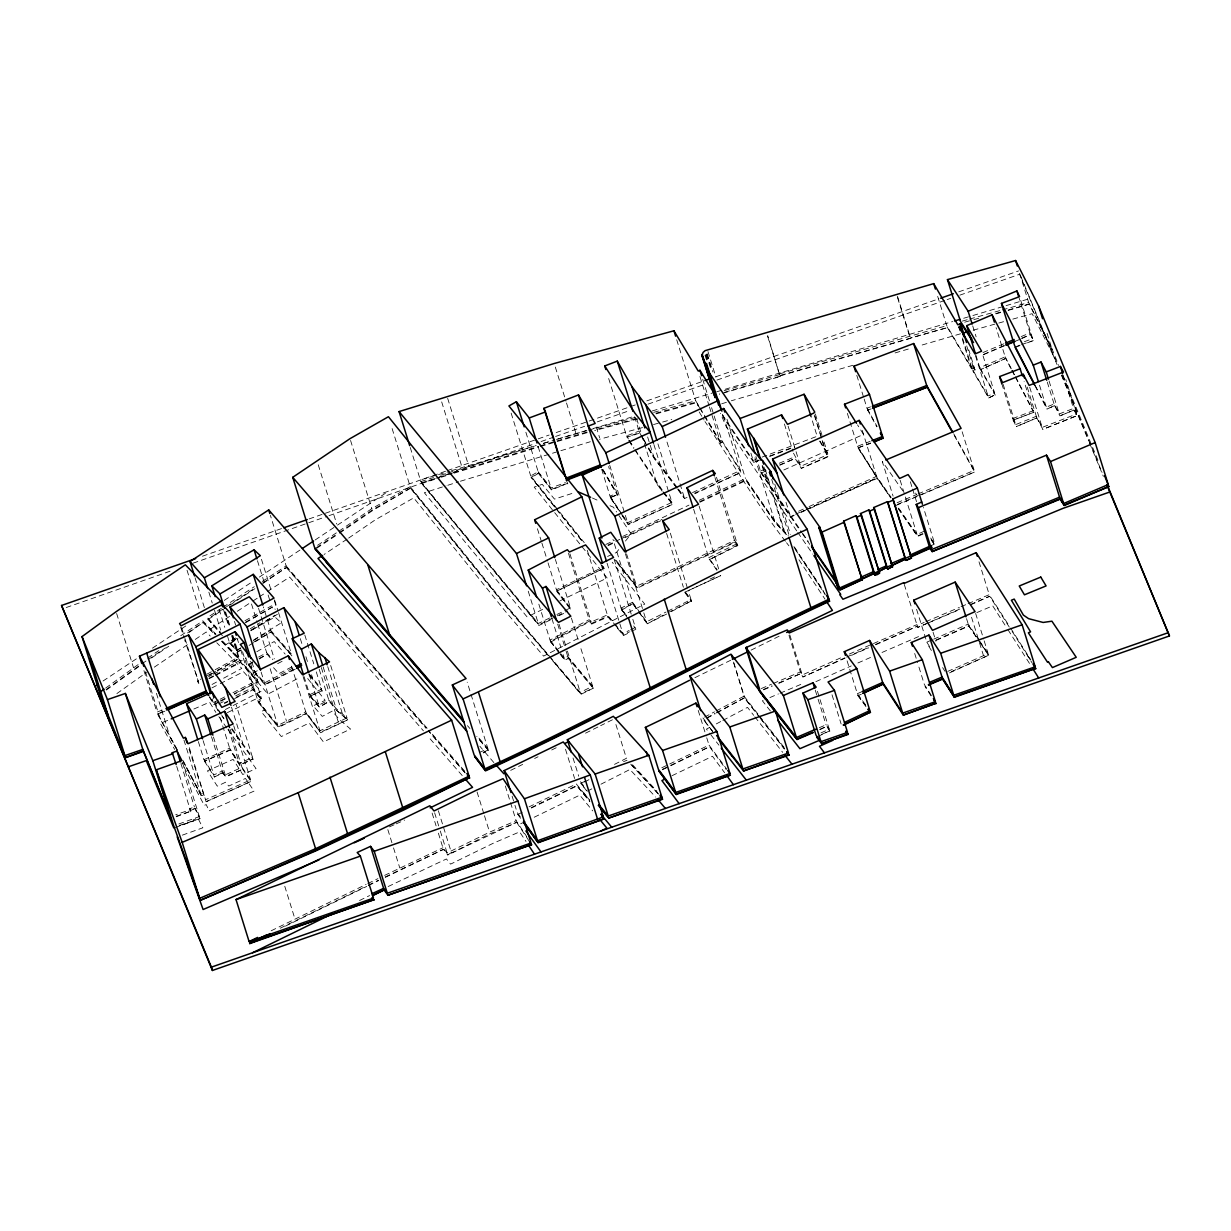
<?xml version="1.0" encoding="UTF-8"?>
<svg xmlns="http://www.w3.org/2000/svg" width="1231" height="1231" viewBox="0 0 1231 1231"><rect width="100%" height="100%" fill="white"/><g stroke="black" fill="none" stroke-linecap="round" stroke-linejoin="round"><path stroke-width="0.75" stroke-dasharray="5 3.75" d="M724.167 390.658L779.546 374.578L767.667 335.524M722.936 393.197L780.162 376.578L780.1 375.47L947.408 327.6L910.463 337.971M780.162 376.578L780.1 375.47M793.503 453.193L800.612 466.318L826.755 455.131L814.953 416.247M779.762 464.841L795.134 458.44L801.243 468.319L828.478 456.101L827.386 456.193M618.685 549.626L616.423 552.488L613.484 553.796M625.456 541.04L631.103 533.885L617.639 513.527M105.666 688.052L138.241 664.509M106.128 689.529L140.272 664.909M106.281 690.052L140.442 665.448M116.883 693.576L146.443 672.48M338.925 531.177L371.808 508.665L410.231 486.707L391.227 425.695M339.341 532.515L372.224 510.003L410.646 488.045L502.91 602.236L548.764 655.831M339.541 533.177L372.424 510.665L410.646 488.045M347.096 539.132L324.107 554.442M348.665 538.055L375.286 519.836L413.708 497.878L505.972 612.069L543.61 656.123L644.721 604.129L612.222 562.275M147.689 658.108L158.707 650.645M180.742 635.719L202.776 620.809L215.948 634.288M141.842 663.848L146.566 660.647M148.135 659.585L165.462 647.86M187.497 632.934L203.238 622.27L215.086 634.411M151.459 657.985L168.77 646.26M189.235 632.395L203.238 622.27M154.306 667.156L188.943 643.705M195.237 639.443L206.254 631.98L210.209 636.027M103.019 681.02L136.518 658.739M152.475 648.137L185.973 625.856M224.257 600.405L252.971 581.309M259.341 577.077L300.826 549.503M315.182 539.947L335.909 526.16M337.509 525.098L388.565 491.169M221.411 608.299L207.454 617.516L220.611 632.38M222.965 607.268L254.294 586.679M317.567 545.287L337.402 532.177M222.426 635.735L207.901 618.993L224.981 607.714M226.535 606.698L254.755 588.141M316.459 547.626L337.817 533.515M208.07 619.516L223.596 609.268M229.797 605.175L254.909 588.68M316.675 548.287L338.017 534.177M229.551 616.392L210.932 628.702L215.717 634.103M237.321 611.268L251.401 602.005M262.249 581.478L286.146 565.906L270.389 515.327M262.711 582.955L286.608 567.368L348.989 638.52M262.88 583.479L286.608 567.368M253.001 600.974L257.771 597.851M259.372 596.82L265.742 592.665M267.327 591.619L289.624 577.077L423.418 730.829M240.599 648.06L237.445 649.922L229.258 641.797L237.337 636.781M250.278 628.749L259.987 622.717M241.23 650.06L238.06 651.922L229.705 643.274L237.798 638.258M250.739 630.226L275.005 615.161M229.874 643.798L237.968 638.781M250.909 630.749L278.391 613.669M240.814 647.952L232.736 652.984L240.922 661.093L245.677 658.308M253.755 639.92L281.253 622.855L274.99 617.008L250.139 630.964M253.263 640.597L270.682 630.349L263.372 606.868M229.705 643.274L237.891 651.399L241.061 649.537M253.724 642.074L271.143 631.826L291.916 655.554M249.139 645.398L253.894 642.597M255.479 641.674L271.143 631.826M256.756 651.784L274.174 641.536L285.161 654.092M245 620.716L271.512 605.837L275.267 609.345M245.461 622.194L271.974 607.314L274.482 609.637M245.631 622.717L271.974 607.314M236.875 638.397L225.288 644.906L222.888 642.213M525.883 432.25L538.178 471.735L530.715 475.92L584.263 542.625M551.426 489.292L567.645 483.275L551.626 489.938L538.593 473.073L531.13 477.259L555.335 507.926M538.593 473.073L531.33 477.92M206.916 674.173L213.532 670.603M215.179 669.71L238.322 657.216L231.566 635.55M197.468 681.005C201.853 687.313 193.852 678.927 200.776 679.22M207.377 675.65L215.64 671.187M217.287 670.295L238.768 658.693L217.456 670.818M209.193 675.28L215.81 671.711M212.055 684.467L217.01 681.789M223.627 678.219L241.799 668.402L216.794 642.767M438.374 833.172L442.914 847.774L447.115 852.96L489.584 832.156L516.143 820.692L526.76 836.649M451.377 852.544L447.745 854.96L516.651 822.293L490.092 833.756L451.515 852.945M304.072 676.604L309.689 694.653L318.798 705.225L328.754 699.931L336.109 708.502L346.988 717.873L319.968 730.768L305.734 711.826L290.547 663.063M310.15 696.13L322.122 690.637L310.15 696.13L319.26 706.686L329.216 701.408L336.725 710.502L347.619 719.873L320.583 732.768L306.18 713.303L278.298 726.844L258.202 701.932L261.957 699.993L258.202 701.932M310.32 696.654L319.429 707.225L329.216 701.408M245.738 657.523L247.431 662.94L250.647 661.247M258.664 657L266.696 652.753L272.928 659.708M295.209 669.172L265.127 684.928L248.046 664.94L252.709 661.863M259.126 658.462L267.158 654.215L272.313 660.308M248.046 664.94L252.863 662.386M259.295 659L267.158 654.215M257.341 670.726L250.909 674.111L267.989 694.099L299.749 677.465M704.594 717.088L714.457 711.857M716.103 710.979L744.047 696.177L733.23 661.493M706.748 717.811L714.965 713.457M716.596 712.595L744.54 697.792L758.958 716.519M706.871 718.212L715.088 713.857M716.719 712.98L744.54 697.792M709.718 727.383L706.44 729.137L709.841 733.507M716.304 723.905L721.228 721.289M722.874 720.427L747.525 707.363L753.695 715.334M277.652 663.647L284.053 660.278M291.732 666.94L278.898 673.665L272.666 666.71M292.916 668.033L264.511 682.928L247.431 662.94M293.378 669.51L264.957 684.405L247.893 664.417M538.839 604.175L550.026 640.058L589.157 619.701L591.172 621.994L607.391 614.9L622.871 633.519L629.118 630.487M558.936 652.63L550.442 641.397L589.572 621.04L591.788 623.994L608.022 616.9L612.776 622.64M550.642 642.059L589.772 621.701L591.788 623.994M208.454 676.727L211.778 675.019M213.44 674.173L239.999 660.508L257.541 680.143L232.028 693.161M208.916 678.204L213.902 675.634M215.563 674.788L240.445 661.986L258.002 681.605L234.352 694.284M209.085 678.727L214.056 676.173M215.717 675.311L240.614 662.509L258.171 682.143M211.947 687.898L218.579 684.482M220.241 683.636L243.476 671.68L261.034 691.314L225.288 709.548M242.553 651.691L257.741 700.454L261.495 698.531L249.693 660.601M209.701 696.869L213.302 702.701L218.41 700.1M220.118 699.239L230.32 694.022M218.872 701.578L213.932 704.701L219.026 702.101M220.564 700.701L225.673 698.1M234.182 693.761L258.002 681.605M220.734 701.239L225.842 698.623M826.893 454.593L827.848 454.101L823.293 439.498M614.5 764.374L626.425 758.296L615.054 721.781M586.664 790.887L580.924 783.316L586.033 780.716M623.517 761.635L627.041 760.296M584.463 781.977L589.572 779.377M587.31 791.148L592.419 788.548M600.943 784.209L629.903 769.483L655.631 797.042M626.717 615.854L621.055 608.099L632.565 602.267L613.007 539.455M628.472 619.393L621.47 609.437L632.98 603.605L638.381 611.115M621.67 610.099L632.98 603.605M632.565 602.267L646.598 621.778L666.048 612.038M666.679 614.038L647.214 623.778L666.463 613.377M667.71 611.207L691.022 599.574L688.237 590.603M668.125 612.546L691.437 600.913L668.341 613.207M410.231 486.707L502.494 600.897L580.263 692.376L592.634 686.221L580.34 646.737M549.949 657.2L580.693 693.715L593.25 688.221L580.894 694.376L552.504 660.585M612.453 719.766L600.636 725.659M306.18 713.303L320.414 732.245L347.619 719.873M585.541 733.168L598.958 726.49M257.741 700.454L277.852 725.367L305.734 711.826M258.372 702.455L278.468 727.367L306.35 713.826M751.11 650.106L779.885 635.827M510.696 770.36L522.667 764.405M534.639 758.465L538.055 756.773M551.734 749.971L556.874 747.417M716.488 477.228L737.169 543.625L708.733 557.674L717.165 569.738M737.584 544.964L709.348 559.674L737.784 545.625L734.953 541.732L637.043 587.526L614.961 559.751M560.674 653.646L564.229 658.17L567.753 656.446L592.634 686.221M550.442 641.397L564.644 659.508L568.168 657.785L593.05 687.56M560.12 654.138L564.844 660.17L568.368 658.447L593.25 688.221M542.656 609.376L527.13 616.977L424.341 492.739L445.991 485.83M271.205 930.774L366.13 884.397M280.206 928.22L366.638 885.997M285.423 926.127L366.761 886.397M719.35 394.382L719.72 393.782M721.643 403.83L729.491 401.306M630.672 629.718L635.365 627.441L632.565 618.47M614.961 624.84L623.301 634.873L629.533 631.826M631.103 631.057L635.981 629.441L633.857 626.61M617.547 628.364L623.501 635.519L629.733 632.488M694.9 677.681L730.691 660.262M367.823 883.581L377.917 878.642M384.641 875.364L442.914 847.774M368.315 885.181L378.409 880.242M385.149 876.964L443.422 849.39L447.745 854.96M368.438 885.566L378.533 880.642M385.272 877.364L443.422 849.39M359.529 900.507L369.623 895.568M388.134 886.535L446.407 858.961L450.592 864.131L493.077 843.327L519.62 831.864L525.991 841.435M548.041 562.844L556.427 589.757L603.636 566.799M556.843 591.095L604.052 568.137L556.843 591.095L571.076 609.884L557.043 591.757M559.905 600.928L607.114 577.985L534.192 487.091L542.24 484.322L554.489 499.124L575.292 492.385M410.246 447.469L420.864 481.567L538.301 623.501L550.149 617.747M556.92 614.469L570.461 607.883L555.366 559.428M451.962 473.119L421.279 482.906L538.716 624.84L555.643 616.623M557.335 615.808L567.491 610.868M421.279 482.906L538.916 625.502L552.457 618.931M559.228 615.638L567.691 611.53M529.038 806.874L574.615 784.778M517.836 814.599L524.468 810.921M531.223 807.659L576.816 785.563L589.757 801.319M531.346 808.044L576.939 785.947L589.88 801.72M520.698 823.77L527.453 820.492M534.208 817.23L579.786 795.134L592.726 810.89M218.779 703.886L225.535 700.654M235.675 695.807L252.555 687.714L261.495 698.531M224.304 702.932L227.689 701.316M236.121 697.269L253.017 689.191L261.957 699.993M224.473 703.455L227.843 701.839M234.598 698.608L253.186 689.714L262.126 700.531M227.335 712.641L256.033 698.9L264.988 709.702L261.234 711.626L281.33 736.553L309.212 722.997L323.445 741.954L350.481 729.044L339.587 719.673L332.247 711.118L322.276 716.396L313.182 705.84L325.153 700.347L305.904 676.311M661.801 767.759L709.01 745.094L726.644 769.006M662.293 769.36L669.048 766.128M670.726 765.313L709.518 746.694L726.167 769.513M662.416 769.76L669.172 766.513M670.849 765.713L709.518 746.694M672.034 775.699L712.503 756.265L724.613 772.714M605.79 544.456L614.254 540.455M622.732 536.439L688.991 505.125M607.899 544.994L619.762 539.378M621.455 538.578L662.155 519.328M608.099 545.656L613.192 543.256M625.056 537.639L660.662 520.79M198.36 741.616L203.992 759.681L213.809 774.976L222.18 771.021L225.258 774.899L241.968 767.282L250.601 779.931L205.531 799.719L188.651 745.54M222.626 772.483L214.44 776.976L222.796 773.022L225.873 776.899L242.599 769.283L225.719 776.361L222.796 773.022M699.254 500.278L745.463 478.49L774.499 520.559L788.486 536.07M699.67 501.617L745.878 479.828L774.915 521.898L787.871 536.039M699.885 502.279L746.078 480.49L775.115 522.56L787.024 535.316M737.169 543.625L734.538 540.394L636.627 586.187L615.715 559.874M737.784 545.625L735.153 542.394L637.243 588.172L615.177 560.413M704.394 415.216L720.043 441.067L721.735 440.283L711.118 406.184M722.151 441.621L720.674 443.068L722.151 441.621L740.985 472.396L694.853 493.769M692.53 492.569L740.37 470.396L723.043 414.77M694.653 493.108L740.985 472.396M677.989 489.661L684.605 498.524L688.021 496.939M710.102 579.001L715.226 576.631M684.928 592.173L720.75 575.616L684.928 592.173L691.437 600.913M479.29 752.556L487.891 748.586L467.211 682.189M483.152 752.31L488.307 749.925L483.352 752.972M622.44 514.881L627.625 522.713L671.941 502.386L653.753 444.083M622.855 516.22L628.041 524.052L672.557 504.387L628.241 524.714L622.024 515.312M309.689 694.653L321.66 689.175L316.044 671.11M898.615 508.111L917.049 534.469L925.527 530.576M922.588 533.608L917.541 536.07L899.076 509.572M898.153 508.557L917.664 536.47L926.158 532.577M763.112 700.454L762.389 700.778L770.606 711.256M203.992 759.681L229.643 748.171L239.276 763.358L252.54 757.45L236.229 705.071M239.891 765.359L230.259 750.171L204.454 761.143L230.089 749.648L239.891 765.359L253.001 758.912L239.737 764.82M984.169 640.843L988.154 653.63L945.577 672.341L942.623 667.587M949.47 672.926L988.647 655.231L949.347 672.526M820.969 732.891L829.248 729.167L816.738 689.006M821.462 734.492L829.756 730.783L818.276 736.369M783.839 469.98L863.516 434.389L857.515 424.864M798.657 511.188L807.321 507.326M809.044 506.557L876.595 476.382L891.198 497.447M794.087 515.512L790.625 517.066L793.918 514.989M795.657 514.204L804.305 510.342M806.043 509.572L877.057 477.859L890.613 497.401M793.964 515.112L790.502 516.666L760.973 472.658L766.097 470.519M800.889 512.019L804.351 510.48M806.09 509.696L877.103 477.982L858.099 447.838L870.579 442.96M801.012 512.419L807.936 509.326M809.675 508.557L877.226 478.382L890.767 497.94M929.297 546.456L934.791 543.994L923.419 507.48M389.458 826.863L394.535 824.601M396.213 823.847L404.66 820.077M788.979 635.411L800.35 671.926L802.289 674.973L842.712 656.969M778.792 682.928L800.858 673.526L802.92 676.973L845.005 658.231M815.891 681.635L851.221 665.925M607.575 556.443L612.007 554.458M847.097 660.847L857.345 693.699L862.408 691.453M865.932 706.425L857.961 695.7L861.208 693.807M857.961 695.7L861.331 694.207M849.405 654.015L916.803 624.656L917.126 625.425L924.158 622.424M844.881 657.831L802.92 676.973M846.559 657.092L868.594 647.429M851.698 655.277L868.717 647.814M857.915 662.97L871.563 657M206.146 801.72L251.062 781.408L206.146 801.72L188.158 746.463M591.588 623.332L607.806 616.239L613.761 623.409M193.867 709.025L209.578 702.193L215.887 712.426M755.926 456.455L760.466 471.058L801.812 532.1M760.973 472.658L790.625 517.066M875.549 644.398L917.31 626.256L917.741 627.425L926.543 623.671M875.672 644.798L917.31 626.256M882.012 652.461L918.541 636.596M916.587 609.299L926.82 642.151L932.005 639.905M933.729 639.151L968.243 624.102L978.722 639.643M935.945 639.997L968.751 625.717L977.122 638.135M936.068 640.397L968.874 626.102L979.353 641.643M819.307 727.69L826.047 724.797L829.248 729.167M819.8 729.306L826.555 726.398L829.879 731.168M819.923 729.691L826.555 726.398M975.798 354.882L979.784 367.669L1005.173 356.836L996.079 327.631M1005.681 358.436L980.415 369.669L1005.681 358.436L1011.051 368.946M925.912 621.67L959.334 607.422M961.088 606.668L966.366 604.421M968.12 603.667L989.232 594.665L1009.558 626.487M959.826 609.022L917.741 627.425M970.382 604.513L989.724 596.266L1011.19 630.072M928.297 622.932L959.949 609.422M970.505 604.913L989.724 596.266M976.875 612.592L992.709 605.837L1006.943 628.118M962.504 337.986L972.182 369.023L988.031 395.967L994.663 393.151L982.723 354.805M988.647 397.967L995.171 394.751L988.647 397.967L972.675 370.623L974.967 369.669L972.675 370.623M761.327 688.56L771.498 684.221M773.206 683.497L800.35 671.926M763.512 689.437L772.006 685.821M763.635 689.837L772.129 686.221M778.915 683.328L800.858 673.526M769.898 697.562L778.377 693.945M780.085 693.222L803.843 683.113M982.969 352.543L1003.727 343.849M1004.234 345.449L981.861 355.267L1004.358 345.849M897.107 502.725L916.387 494.631M918.126 493.893L974.183 470.38L961.673 430.204M897.614 504.325L916.88 496.231M918.634 495.508L974.69 471.981L918.757 495.893M895.983 505.449L917.003 496.632M972.182 369.023L974.46 368.069L968.766 349.819M1021.191 336.571L1029.978 332.924L1019.16 298.241M1021.684 338.171L1030.47 334.524L1033.271 340.633L1026.685 343.08M1014.79 341.495L1020.053 339.294M1021.807 338.571L1030.47 334.524M760.466 471.058L765.59 468.919M779.269 463.241L794.641 456.839M761.097 473.058L766.221 470.919M779.885 465.241L795.134 458.44M937.683 296.394L946.777 325.615L970.89 366.792L972.952 365.946L974.46 368.069M974.967 369.669L973.459 367.546L971.397 368.392L973.583 367.946L975.09 370.069M1001.849 383.887L1012.667 418.571L1015.698 424.603L1036.317 416.293L1042.211 427.403L1076.586 414.001L1065.784 379.302M1036.825 417.894L1016.314 426.603L1036.825 417.894L1042.842 429.388L1077.094 415.601L1042.842 429.388M177.449 750.094L156.891 712.18L164.2 709.225M164.831 711.226L157.522 714.165L164.662 710.702M167.693 720.412L160.369 723.351L174.648 749.402M1035.209 385.503L1046.319 407.107L1054.105 404.014L1059.306 413.893L1073.494 408.446L1076.586 414.001M1054.598 405.615L1046.95 409.107L1054.598 405.615L1059.937 415.893L1073.986 410.046L1059.937 415.893M847.359 413.385L857.592 446.238L870.086 441.36M858.099 447.838L870.702 443.36M608.668 378.502L626.548 435.928L639.058 431.096L642.613 437.359M642.136 437.143L639.474 432.435L626.964 437.267L639.689 433.097L646.783 445.637M864.177 399.075L867.024 408.2L870.532 406.861M871.163 408.861L867.64 410.2L871.04 408.461M1012.667 418.571L1033.209 410.739L1024.115 381.518M1013.159 420.171L1033.717 412.339L1013.159 420.171L1016.314 426.603M722.474 415.001L753.187 460.471L760.296 457.778M762.066 457.101L817.153 436.266L810.906 416.186M759.019 460.055L753.803 462.471L759.142 460.456M769.667 456.024L794.549 446.607M769.79 456.424L794.672 447.007M601.636 469.165L610.022 496.078L616.977 493.446L608.591 466.534M610.438 497.416L617.393 494.8L610.438 497.416L621.824 514.65M1024.423 341.695L1032.64 338.633L1020.13 298.471M1016.683 346.373L1019.976 345.142M1021.622 344.526L1033.271 340.633M1015.16 347.388L1020.099 345.542M538.178 471.735L551.011 487.938L565.429 482.598M182.834 760.266L200.807 794.149L202.792 793.426M183.296 761.727L201.269 795.626L203.407 795.426L201.438 796.149L183.465 762.266M178.849 823.97L199.36 816.615L194.421 806.982L189.697 808.705L190.22 809.752L175.694 814.784M194.883 808.459L190.313 810.706L194.883 808.459L199.976 818.615L174.356 827.801M179.311 825.447L199.976 818.615M182.342 835.141L202.838 827.801L197.899 818.153L193.175 819.892L193.698 820.939L179.172 825.955M202.469 556.212L281.961 528.422M309.058 518.943L324.369 513.604M325.323 513.265L445.545 471.242M447.361 470.611L549.134 435.035M556.166 432.573L628.702 407.215M630.518 406.584L635.95 404.691M646.829 400.875L703.209 381.179M715.75 376.794L938.838 298.81M958.749 291.855L1018.591 270.928M66.212 607.529L173.156 570.138M193.098 563.167L327.231 516.297M329.031 515.651L533.854 444.068M541.101 441.529L553.796 437.097M555.612 436.451L584.617 426.326M597.297 421.879L629.918 410.477M648.045 404.137L704.24 384.503M716.934 380.071L945.316 300.241M947.131 299.61L950.747 298.333M959.811 295.163L1019.637 274.267L1057.09 364.684M176.156 816.245L190.667 811.229L176.325 816.769M420.864 481.567L433.497 477.536M440.713 475.228L446.13 473.504M447.93 472.935L534.362 446.145M453.762 472.55L538.409 446.391M421.494 483.568L439.529 477.813M441.329 477.228L452.162 473.781M453.962 473.196L538.609 447.053M447.807 485.26L458.624 481.798M460.425 481.229L590.326 441.729M543.425 443.391L550.657 441.19M557.905 438.99L586.848 430.558M540.209 445.837L587.264 431.896M540.424 446.499L587.464 432.558M421.971 479.49L436.713 475.089M438.544 474.55L449.607 471.258M451.454 470.704L536.208 445.484M543.579 443.283L554.627 440.006M556.474 439.452L585.956 430.681M593.327 428.48L633.873 416.417M652.292 410.939L714.934 392.289M716.781 391.75L952.64 321.553M963.688 318.26L971.059 316.059M972.905 315.521L1004.219 306.196M1006.066 305.642L1030.024 298.517M852.837 365.299L731.337 400.767M895.075 352.928L911.617 348.081M779.608 373.87L946.777 325.615M780.223 375.87L910.586 338.356M960.565 333.786L918.972 345.926M724.659 392.274L780.039 376.178M962.365 321.091L967.843 319.552M969.674 319.044L1000.572 310.397M1002.326 309.904L1028.67 302.518L1051.643 347.927L1058.752 365.499M964.689 322.183L972.013 320.137M973.844 319.629L979.337 318.09M995.802 313.474L1001.065 311.997M1008.097 310.027L1029.178 304.119L1046.565 338.448L1040.872 327.077L1042.38 330.077M995.925 313.874L1001.188 312.397M1008.22 310.427L1029.178 304.119M973.167 330.216L996.956 323.553M998.787 323.045L1004.05 321.568M1012.836 319.106L1032.147 313.69L1055.121 359.098M635.411 417.401L588.649 430.065M653.676 412.354L695.715 400.767L698.608 405.584M635.827 418.74L594.481 429.942M655.923 413.201L696.13 402.106L699.023 406.922M637.858 418.894L594.696 430.604M656.138 413.862L696.346 402.768L698.269 405.984M642.536 427.572L599.359 439.298M653.507 424.541L660.816 422.525M662.647 422.033L671.787 419.509M592.419 498.032L599.451 501.109M609.991 505.71L613.5 507.249L616.608 511.958M347.45 719.335L336.725 710.502M222.519 641.028L238.322 657.216M221.657 641.151L238.768 658.693M203.407 622.809L213.932 633.596M221.826 641.69L238.937 659.216M632.565 764.79L657 791.225M631.842 765.097L658.723 794.164M630.734 764.189L658.847 794.564M493.862 762.574L479.844 746.248M286.146 565.906L427.849 729.06M286.761 567.906L426.095 728.337M207.901 618.993L219.872 632.503M462.225 775.561L428.957 737.507M467.426 725.659L469.919 728.521M464.487 770.929L429.05 730.429M464.949 772.406L428.311 730.537M465.118 772.93L428.48 731.06M270.682 630.349L291.455 654.076L278.514 612.546M271.312 632.349L292.07 656.077M356.836 647.568L425.941 727.798M547.795 655.138L503.11 602.898L410.846 488.707M487.891 748.586L477.459 736.353M488.307 749.925L476.782 736.4M488.507 750.587L478.09 738.354M309.273 673.988L321.66 689.175M309.735 675.45L322.291 691.176M576.308 783.947L589.249 799.719M555.119 507.28L531.13 477.259M556.304 508.726L583.494 542.486M556.52 509.388L583.709 543.148M601.821 565.352L604.052 568.137M600.913 564.629L604.252 568.799M677.358 487.661L653.784 456.701L648.014 446.838M634.996 449.5L662.601 490.569M663.755 492.046L671.941 502.386M657.169 484.537L661.847 490.446M663.017 491.908L672.357 503.725M662.047 491.092L634.38 449.238M663.217 492.569L672.557 504.387M538.793 473.735L551.626 489.938M744.047 696.177L758.327 714.519M759.496 715.996L785.009 748.586M759.989 717.596L745.032 698.746M761.143 719.089L784.347 748.71M760.112 717.996L784.47 749.11M754.849 716.811L782.685 752.356M550.026 640.058L559.49 652.138M702.947 717.95L705.225 720.874M712.549 731.229L703.455 719.55L712.672 731.614M710.979 734.969L718.935 745.17M580.432 781.7L584.91 787.455M580.924 783.316L586.541 790.487M583.909 792.887L589.511 800.058M556.427 589.757L570.461 607.883M308.75 674.511L313.151 679.881M785.393 541.24C755.911 503.217 731.86 461.348 704.994 421.571M786.563 542.763L788.917 545.81M633.657 625.948L635.781 628.779M678.466 489.138L683.974 496.524L666.094 439.098M676.681 487.522L654.2 458.04L647.46 446.545M677.773 488.999L684.605 498.524M676.881 488.184L654.4 458.701L647.675 447.192M685.59 592.28L691.022 599.574M685.128 592.834L691.653 601.574M857.345 693.699L866.439 705.963M857.838 695.315L865.808 706.04M231.982 728.614L252.54 757.45M231.536 729.152L253.171 759.45M227.935 729.521L256.033 768.621L242.753 774.53L233.121 759.358L207.47 770.852L217.287 786.163L225.658 782.193L228.735 786.07L245.461 778.454L254.094 791.102L209.008 810.89L206.269 804.597L204.284 805.336L181.834 762.958M621.47 609.437L626.01 615.638M520.282 816.845L517.22 812.598L514.943 805.289M517.712 814.199L521.929 820.261M639.458 612.607L647.014 623.117M633.196 604.267L637.504 610.268M638.581 611.776L647.214 623.778M902.877 490.923L882.288 461.471L893.091 496.155M709.148 559.012L718.858 573.246M221.38 714.042L215.394 705.501L213.148 698.285M220.841 714.088L215.856 706.979L218.025 710.349M221.842 715.519L223.827 718.35M222.011 716.042L223.996 718.889M218.887 716.688L226.858 728.06M802.889 533.639L808.259 541.394M790.456 516.528L801.35 532.546M802.273 533.562L809.783 544.41M796.703 530.884L725.951 426.172L720.489 413.324M797.765 532.438L812.814 554.119M915.541 493.062L917.603 496.047M930.682 538.039L934.791 543.994M931.128 539.501L934.267 544.117M931.298 540.04L934.391 544.502M242.43 768.76L251.232 781.931M753.803 462.471L723.089 417.001L722.089 413.385M979.768 641.197L988.154 653.63M978.168 639.689L988.647 655.231M980.399 643.197L988.77 655.631M516.651 822.293L530.438 843.035M794.426 546.979L823.57 591.095M793.795 546.733L825.032 594.004M795.041 548.98L825.232 594.665M798.95 559.736L824.97 599.112M610.022 496.078L621.409 513.312M610.638 498.078L620.993 513.742M931.375 695.438L924.358 684.528L918.111 664.432M930.99 695.884L924.989 686.529M204.454 761.143L214.44 776.976M1010.574 628.072L1030.809 659.831M1012.097 631.272L1032.409 663.401M1007.958 629.703L1030.316 664.725M1027.331 655.138L1031.424 661.832M857.592 446.238L876.595 476.382L861.408 427.619M858.222 448.238L877.057 477.859M926.82 642.151L929.79 646.921M931.39 650.507L927.451 644.152M721.735 440.283L740.37 470.396M626.548 435.928L628.395 438.928M629.333 440.421L633.965 447.899M628.826 440.267L633.457 447.73M629.026 440.913L633.657 448.392M209.255 696.869L213.932 704.701M720.458 442.406L706.748 419.756M720.674 443.068L704.055 415.601M699.577 407.184L703.44 413.601M699.993 408.523L702.886 413.339M699.193 411.954L704.024 419.971M820.077 441.129L827.848 454.101M819.6 441.113L828.478 456.101M979.784 367.669L994.663 393.151M980.291 369.269L995.294 395.136M947.27 327.215L971.521 368.792M603.067 469.673L616.977 493.446M602.559 469.426L617.393 494.8M602.759 470.088L617.593 495.447M176.279 748.71L157.353 713.641M643.49 438.928L647.044 445.207M643.028 438.698L646.583 444.976M1073.986 410.046L1077.217 416.001M953.717 433.774L974.183 470.38M954.21 435.374L974.814 472.365M867.024 408.2L877.088 426.495M867.516 409.8L876.795 426.834M177.018 749.864L169.986 736.846M1005.173 356.836L1011.313 368.623M1012.19 370.316L1014.821 375.363M1015.698 377.04L1033.209 410.739M1011.805 370.223L1014.559 375.67M1015.313 376.963L1033.84 412.724M1034.84 385.441L1046.95 409.107M190.143 810.183L190.836 811.752M1042.257 329.677L1052.136 349.527M1029.978 332.924L1032.64 338.633M1062.553 374.778L1098.56 461.717M1020.791 276.252L1057.521 364.899M1061.722 375.04L1102.053 472.412M1061.491 375.317L1088.666 440.913M1089.404 442.698L1103.361 476.382M566.352 480.305L567.845 483.937M1063.245 375.578L1073.494 408.446M1047.089 333.324L1051.643 347.927M1019.576 273.297L1028.67 302.518M1049.074 381.025L1059.306 413.893M1047.273 382.102L1054.105 404.014M1039.503 385.195L1046.319 407.107M1029.701 387.226L1042.211 427.403M1027.223 387.073L1036.317 416.293M1003.188 384.441L1015.698 424.603M972.705 325.876L976.121 336.832M975.521 355.805L988.031 395.967M966.704 345.865L972.952 365.946M962.365 339.402L970.89 366.792M897.461 296.194L909.971 336.355M897.568 297.687L909.509 336.017M978.999 561.798L989.232 594.665M975.644 613.453L983.6 639.012M971.536 617.27L978.937 640.997M979.507 642.828L983.477 655.6M966.535 618.624L968.243 624.102M910.34 481.813L912.033 487.23M912.586 489.03L916.526 501.679M900.169 480.275L917.049 534.469M856.791 375.332L863.608 397.244M933.067 632.18L935.914 641.305M904.293 584.494L917.126 625.425M914.695 653.492L917.541 662.617M815.337 413.939L822.723 437.667M814.245 414.97L821.646 438.713M822.216 440.529L826.755 455.131M827.386 457.132L801.243 468.319M767.605 336.232L779.546 374.578M788.102 426.141L795.503 449.884M796.072 451.7L800.612 466.318M784.409 423.987L792.933 451.362M786.009 502.279L789.994 515.066M774.791 484.152L790.44 534.392M771.729 479.444L789.056 535.07M765.313 469.55L784.316 530.561M763.943 466.995L783.516 529.807M762.543 465.657L767.098 480.259M762.097 465.841L766.636 480.459M832.018 694.776L841.127 723.982M754.942 457.747L774.499 520.559M750.91 453.162L753.187 460.471M815.245 690.114L817.522 697.408M818.092 699.239L826.047 724.797M707.963 351.574L715.919 377.132M707.271 353.836L712.964 372.085M706.779 354.036L711.903 370.469M727.013 419.263L745.463 478.49M706.225 354.313L711.349 370.746M705.671 354.697L707.379 360.175M705.024 355.19L706.732 360.668M789.779 634.811L802.289 674.973M702.732 379.271L710.549 404.399M699.931 376.471L708.871 405.184M709.425 406.969L720.043 441.067M676.711 339.756L695.715 400.767M714.965 477.597L734.538 540.394M699.1 506.079L718.658 568.891M693.638 509.219L708.733 557.674M733.599 662.063L744.401 696.746M657.923 443.852L667.433 474.35M647.629 436.974L653.784 456.701M636.627 418.586L656.754 483.198M634.596 416.74L639.058 431.096M670.341 533.177L687.667 588.803M666.617 533.408L683.39 587.233M698.208 710.41L706.179 735.969M706.732 737.784L709.01 745.094M609.73 465.287L627.625 522.713M596.296 427.049L599.651 437.821M626.564 553.873L636.627 586.187M625.348 553.596L643.244 611.007M643.798 612.807L646.598 621.778M555.319 367.084L565.952 401.183M566.506 402.968L576 433.481M614.115 559.243L632.011 616.669M607.083 563.229L621.055 608.099M601.636 565.337L622.871 633.519M587.264 550.303L607.391 614.9M538.147 446.668L551.011 487.938M569.938 553.796L591.172 621.994M568.476 553.304L589.157 619.701M511.142 413.108L530.715 475.92M571.399 618.024L578.093 639.566M537.424 528.745L541.332 541.301M541.902 543.102L547.487 561.044M559.028 624.194L566.86 649.306M567.414 651.107L580.263 692.376M557.689 624.148L565.521 649.26M566.075 651.061L567.753 656.446M551.934 618.701L560.874 647.414M563.106 654.584L564.229 658.17M528.237 591.203L538.301 623.501M573.03 757.973L578.724 776.238M565.506 749.264L574.6 778.469M447.669 398.352L468.903 466.534M441.683 401.921L462.364 468.319M512.096 796.165L514.373 803.474M505.341 785.994L516.143 820.692M477.074 791.995L483.906 813.906M484.475 815.722L489.584 832.156M350.558 440.467L371.808 508.665M438.374 810.783L450.885 850.944M434.605 812.783L439.729 829.217M440.298 831.048L447.115 852.96M432.112 813.091L436.097 825.878M318.244 464.779L336.694 523.991M387.842 829.617L392.966 846.051M393.535 847.882L399.783 867.963M330.677 665.494L346.988 717.873M327.723 666.587L342.341 713.534M323.168 666.956L336.109 708.502M321.306 667.525L338.186 721.72M319.198 669.233L328.754 699.931M304.796 634.981L313.782 663.878M300.318 638.674L302.564 645.89M305.95 656.739L308.196 663.955M311.566 674.788L312.689 678.404M309.243 674.511L318.798 705.225M303.088 676.588L319.968 730.768M274.575 599.897L277.96 610.73M261.464 559.289L271.02 590.003M274.405 600.836L276.652 608.068M257.448 560.69L264.203 582.355M268.143 595.004L270.389 602.221M258.541 608.299L274.298 658.877M251.509 603.99L257.141 622.04M257.694 623.855L266.696 652.753M270.158 668.71L286.484 721.089M261.126 672.095L277.852 725.367M251.924 662.078L257.541 680.143M234.49 621.393L235.613 625.009M237.368 638.951L238.491 642.567M240.737 649.783L252.555 687.714M225.627 611.992L230.12 626.441M232.936 635.473L237.445 649.922M224.811 611.745L229.305 626.194M232.12 635.227L239.999 660.508M223.688 610.253L228.751 626.517M219.133 609.299L224.75 627.348M227.566 636.381L229.258 641.797M208.87 592.188L212.24 603.036M214.486 610.253L220.672 630.118M195.067 577.785L204.638 608.483M231.505 707.163L242.753 743.278M187.035 570.23L199.407 609.961M284.776 886.274L295.009 919.142M233.736 725.751L250.601 779.931M230.166 729.352L241.968 767.282M228.581 729.029L239.276 763.358M215.01 701.224L217.825 710.241M220.072 717.473L229.643 748.171M212.178 699.1L213.302 702.701M181.619 627.672L184.435 636.689M185.004 638.504L198.499 681.851L184.635 639.797M180.695 627.148L184.065 637.997M213.44 736.969L225.258 774.899M211.486 736.707L222.18 771.021M203.13 740.662L213.809 774.976M183.927 739.969L200.807 794.149M182.48 762.435L199.36 816.615M180.926 763.635L194.421 806.982M156.429 693.299L169.37 734.845M176.71 766.405L190.22 809.752M145.458 671.741L160.092 718.704M143.95 670.633L156.891 712.18M116.637 613.515L133.517 667.71"/><path stroke-width="1.5" d="M715.073 397.69L701.993 355.697L703.055 352.451L705.086 350.666L933.698 283.622L957.81 324.799L959.872 323.953L961.38 326.077L966.504 342.51M715.073 396.921L702.193 354.328M99.926 694.053L108.313 716.073L99.48 692.576L82.031 636.596L116.083 611.715L185.342 564.814L220.872 601.236L222.565 606.652M99.48 692.576L104.112 689.191M95.033 686.313L98.234 684.19M302.411 548.441L313.582 541.009M463.241 720.043L314.521 547.303L292.732 477.32L350.004 438.667L388.427 416.724L480.69 530.9L558.474 622.394L570.83 616.223L545.949 586.464L542.425 588.187L528.222 570.076L567.353 549.718L569.368 552.011L585.602 544.918L601.082 563.536L613.561 557.443L599.251 538.101L610.776 532.284L624.794 551.796L669.233 529.576L662.709 520.836L698.546 504.279L686.929 487.691L715.365 473.643L712.734 470.411L614.823 516.189L582.294 475.274L723.659 408.507L752.695 450.561L762.512 460.579L770.868 471.596L773.114 478.767M194.513 575.985L190.005 561.536L268.712 509.911L451.639 720.181L469.073 776.176L315.582 848.713L199.622 898.353L185.466 858.222M322.584 555.458L317.998 558.474L466.734 731.214M215.194 596.65L211.809 585.818L260.341 555.689L254.078 549.842L204.361 577.739L190.005 561.536M211.809 585.818L219.995 593.927L253.247 574.369L274.021 598.097L257.987 606.498L249.262 596.758L229.997 606.945L233.367 617.793M537.039 443.083L529.207 417.955L516.374 401.752L508.911 405.938L581.832 496.816L602.513 563.213M220.872 601.236L179.572 623.548L181.065 625.856L222.549 604.529L240.107 624.148L250.801 658.462M452.331 684.959L463.071 698.9C579.278 645.567 691.176 583.248 807.136 529.253L828.925 599.235C713.072 653.446 601.005 715.426 484.86 768.883L474.135 754.942L452.331 684.959L466.087 678.604L292.732 477.32M689.514 680.297L615.839 718.073M229.997 606.945L247.062 626.933L283.838 607.668L304.226 633.18L292.255 638.674L301.364 649.229L311.32 643.951L318.66 652.507L329.554 661.878L302.518 674.788L288.285 655.831L260.403 669.387L240.307 644.459L244.061 642.536L248.57 656.985M700.685 710.656L689.868 675.957L730.968 654.184L775.407 711.041L788.486 753.033L742.862 768.975L716.596 735.461M296.256 666.294L301.272 663.663M296.717 667.756L301.733 665.14M296.886 668.295L300.226 666.54M210.486 693.668L195.867 646.721L240.107 624.148M571.322 752.495L567.353 739.723L613.346 716.304L648.814 755.28L661.893 797.273L608.222 816.045L598.881 804.782M565.414 743.17L568.768 741.508M732.399 659.416L747.709 651.799M786.609 632.488L832.418 610.422L827.047 602.267M590.28 774.93L563.229 741.954L504.141 770.606L524.437 798.765L590.28 774.93L603.359 816.922L537.516 840.758L523.467 821.262M523.96 822.877L538.009 842.358L603.99 818.923L538.132 842.758L524.083 823.262M601.205 830.894L606.852 828.094L599.789 819.492M770.621 475.858L769.498 472.258L770.868 471.596M199.622 898.353L182.188 842.358L298.148 792.718L451.639 720.181M200.253 900.353L316.044 850.19L469.534 777.638L403.491 810.136L316.213 850.713L200.253 900.353L185.912 859.7M236.029 899.584L429.834 805.782L434.035 810.967L476.505 790.164L503.064 778.7L517.928 801.042L531.007 843.035L387.303 893.26L383.626 888.351L370.546 846.359L357.19 852.498L360.375 856.114L373.455 898.107L249.108 941.577L236.029 899.584L360.375 856.114M249.108 941.577L257.602 937.422M249.601 943.177L373.947 899.707L249.724 943.577L266.604 934.868M249.724 943.577L270.128 933.606M252.586 952.748L332.508 913.694M535.747 523.36L534.623 519.774L581.832 496.816M721.92 411.185L718.565 400.414L699.931 370.3L698.254 371.085L673.926 330.785L554.212 363.499L399.075 411.585L516.497 553.519L548.657 537.901L554.812 557.643M430.127 807.844L472.566 787.348L465.672 779.485M211.47 692.868L197.96 649.522L235.121 631.734L244.061 642.536M645.352 727.383L695.93 703.101L716.873 731.506L729.952 773.499L675.665 792.472L658.431 769.375L645.352 727.383L662.586 750.479L675.665 792.472M665.279 778.931L661.909 780.562L679.158 803.643M202.561 738.862L196.375 718.996L204.731 715.026L207.808 718.904L212.886 735.153M829.34 600.59C713.488 654.784 601.436 716.765 485.276 770.221L474.55 756.28L485.491 770.883C601.636 717.427 713.703 655.446 829.556 601.236L827.709 598.081M844.497 722.412L869.855 710.564L856.776 668.571L828.048 681.989L834.464 690.391L847.543 732.383L820.969 741.678L815.984 735.107L802.904 693.115L816.168 687.175L812.968 682.805L783.362 695.5L745.832 647.614L787.271 629.933L789.209 632.98L903.723 582.663L904.046 583.432L976.152 552.673L1022.13 624.794L1035.209 666.787L953.748 695.269L942.038 677.081L928.959 635.088L911.279 642.536L912.417 646.183M843.312 724.797L870.363 712.164L843.435 725.197M605.867 369.531L604.744 365.946L617.27 361.114L631.98 386.719L662.186 426.541L718.565 400.414M565.167 476.52L543.933 408.323L578.493 394.936L595.173 423.464L588.218 426.095L605.821 452.731L650.137 432.404L634.95 413.201L604.744 365.946M371.947 893.721L383.626 888.351M372.439 895.322L384.134 889.951L387.919 895.26L531.5 844.635L387.919 895.26M372.562 895.722L384.134 889.951M745.832 647.614L758.912 689.606L759.619 689.283L746.54 647.291M759.404 691.207L797.057 739.492L813.183 732.599M207.808 718.904L224.534 711.303L233.167 723.936L188.081 743.724L185.342 737.431L183.373 738.169L139.457 656.185L188.651 635.027L195.867 646.721M354.22 842.789L364.253 838.234M197.806 739.816L186.558 703.686L212.194 692.191L221.842 707.363L235.106 701.455L197.96 649.522M832.725 740.354L819.477 746.294L824.447 752.849M783.747 494.985L772.56 459.071L859.161 420.387L899.599 478.474L908.093 474.581L917.357 488.015L922.419 504.264M836.341 583.602L837.249 583.202L819.815 527.222L818.892 527.607L836.341 583.602L839.45 588.079L861.7 578.185L843.574 521.205L855.976 515.681L873.425 571.676L874.379 573.107L878.934 571.092L860.469 513.573L868.871 509.911L886.305 565.906L887.059 567.091L891.998 564.983L873.641 507.557L887.428 501.694L904.877 557.689L905.339 558.366L910.832 556.027L892.783 498.986L917.357 488.015M971.921 339.017L960.534 321.614L947.455 279.622L1015.59 260.526L1038.564 305.934L1095.159 442.575L1108.239 484.568L1063.615 503.541L1059.552 497.17L931.528 549.595L929.297 546.456L916.218 504.464L921.711 502.002M910.217 554.966L931.282 545.564M905.324 559.151L891.706 565.537L905.324 559.151L905.954 560.367L911.463 558.028L910.678 556.443L931.744 547.041M910.848 556.966L931.913 547.564M818.892 527.607L822 532.084L844.251 522.206L861.7 578.185M861.023 577.201L873.425 571.676M874.995 575.108L874.041 573.677L861.638 579.201L873.887 573.138C874.979 578.878 885.52 568.383 874.826 574.585M836.803 585.064L839.896 589.557L862.162 579.663L840.065 590.08C836.649 588.757 837.803 582.971 836.957 585.602M845.405 655.369L844.266 651.707L869.563 640.459L889.613 671.126L902.692 713.118L935.391 701.685L922.311 659.693L911.279 642.536M862.408 691.453L882.642 682.436L902.692 713.118M862.9 693.053L883.135 684.051L903.308 715.103L935.883 703.286L903.308 715.103M863.023 693.453L883.135 684.051M855.976 515.681L856.93 517.112L861.5 515.097L878.934 571.092M877.903 569.568L886.305 565.906M886.766 567.368L878.534 571.569L886.766 567.368L887.689 569.091L892.46 566.46L887.689 569.091M701.993 355.697L709.395 373.008L740.108 418.478L804.074 394.274L814.768 412.108L813.676 413.154L787.532 424.326L781.562 414.847L747.386 429.065L776.915 473.073M165.954 708.471L206.1 691.022L208.793 695.407M166.416 709.948L206.562 692.484L208.362 695.407M168.324 709.718L206.562 692.484M171.171 718.889L190.374 710.549M913.741 600.174L955.164 582.109L975.075 611.638L932.498 630.349L913.741 600.174L914.879 603.821M319.06 859.884L203.1 909.524L177.218 836.988M758.912 689.606L796.426 737.492L815.922 729.137M796.934 739.092L813.06 732.199M819.415 740.323L799.919 748.679L777.638 720.243M975.244 353.066L966.704 325.676L992.094 314.844L1020.13 368.746L1022.407 376.04M887.428 501.694L887.89 502.386L893.398 500.032L910.832 556.027M868.871 509.911L869.625 511.111L874.564 509.003L891.998 564.983M911.463 558.028L905.954 560.367M1095.159 442.575L1050.535 461.548L1046.473 455.178L918.449 507.603L916.218 504.464M891.09 563.536L904.877 557.689M1060.045 498.77L1064.123 505.141L1108.854 486.568L1064.246 505.541L1060.045 498.77L932.159 551.596L1060.168 499.171M929.667 682.282L942.038 677.081M928.405 684.636L942.546 678.681L954.379 697.269L1035.702 668.387L954.256 696.869M928.528 685.036L942.669 679.081L954.379 697.269M947.455 279.622L968.151 311.274L1016.898 290.931L1019.56 296.64L1001.465 303.395L1014.544 345.388L1034.348 383.841M1005.465 343.126L1014.159 339.494M1005.958 344.726L1014.667 341.095M1006.081 345.126L1014.79 341.495M885.781 459.994L961.103 428.388L913.633 343.541L853.945 366.207L855.653 371.685M960.226 330.677L959.103 327.031L961.38 326.077M1001.465 303.395L1033.24 365.115L1041.026 362.022L1046.227 371.9L1060.414 366.453L1063.507 372.008L1029.131 385.411L1023.238 374.301L1002.619 382.626L999.587 376.578L1020.13 368.746M845.651 407.907L844.512 404.245L869.501 394.474L882.581 436.466L871.871 440.667M874.148 441.56L883.073 438.082L874.272 441.96M565.721 478.305L600.282 464.918M566.152 479.644L600.697 466.257M566.352 480.305L600.913 466.918M872.287 406.199L926.712 385.534L952.779 432.112M872.794 407.8L927.22 387.134L952.471 432.45M872.917 408.2L927.22 387.134M529.207 417.955L545.425 411.939L543.933 408.323M176.156 764.605L172.248 752.726L176.987 750.987L181.911 760.635L156.291 769.821L173.725 825.816L186.081 860.223M1107.192 484.799L1169.45 635.95L212.409 970.474L61.55 605.467L195.683 558.582M283.776 527.791L307.258 519.574M704.871 380.594L710.456 378.64M940.622 298.194L953.348 293.747M1110.116 491.892L1063.03 508.341L842.927 599.251L839.819 594.773L840.727 594.388L813.876 555.658M370.546 846.359L374.224 851.267L517.928 801.042M567.353 739.723L595.142 774.053L648.814 755.28M662.586 750.479L716.873 731.506M689.868 675.957L729.783 726.982L775.407 711.041M802.904 693.115L807.89 699.685L834.464 690.391M889.613 671.126L922.311 659.693M928.959 635.088L940.669 653.276L1022.13 624.794M662.401 798.888L608.853 818.046L662.524 799.273L660.755 796.642M676.173 794.072L730.445 775.099L676.296 794.472L658.924 770.975L676.296 794.472M788.994 754.634L743.493 770.975L789.117 755.034L786.671 751.664M848.051 733.984L821.6 743.678L848.174 734.384L845.897 731.183M61.55 605.467L211.363 967.151L1168.419 632.626M82.031 636.596L107.451 699.623L125.362 693.438L152.813 760.666L172.771 753.772L172.248 752.726M143.427 751.418L125.516 757.619L143.258 750.895L170.878 818.661L142.811 749.417L124.885 755.619L107.451 699.623M128.378 766.79L146.289 760.604L173.74 827.832M954.471 320.999L960.011 319.352M964.011 332.785L967.674 331.755M578.355 491.892L590.665 497.262M658.062 799.719L665.386 808.459M496.37 765.359L503.864 773.76M371.947 897.691L374.07 900.107M463.656 721.381L314.936 548.641L325.676 561.167M463.872 722.043L325.876 561.828M466.78 773.545L469.073 776.176M467.411 775.545L469.703 778.161M600.59 807.844L608.853 818.046M598.297 805.336L607.96 816.953M601.159 814.507L611.715 827.217M601.005 814.06L603.359 816.922M601.636 816.061L603.99 818.923M731.691 755.819L718.227 738.523M763.051 696.084L765.39 699.085M767.744 702.085L797.057 739.492M786.794 752.064L789.117 755.034M785.009 755.326L791.979 764.205M718.35 738.908L720.627 741.831M721.212 748.094L746.34 780.162M731.568 755.419L743.493 770.975M534.623 519.774L548.657 537.901M846.02 731.583L848.174 734.384M821.6 743.678L816.615 737.107M844.266 651.707L856.776 668.571M868.086 709.102L870.363 712.164M868.209 709.502L870.486 712.564M727.752 770.498L729.952 773.499M726.813 775.699L733.43 784.67M660.262 795.026L661.893 797.273M660.062 795.903L662.524 799.273M525.868 830.94L540.994 851.929M932.159 551.596L929.913 548.457M772.56 459.071L819.815 527.222M811.475 546.041L837.249 583.202M811.937 547.503L837.865 585.202M843.574 521.205L844.251 522.206M861.469 578.678L862.316 580.186M860.469 513.573L861.5 515.097M878.365 571.046L879.565 573.092M529.499 841.835L531.623 845.035M528.114 844.635L534.485 854.206M769.498 472.258L807.136 529.253M826.478 595.496L828.925 599.235M827.909 598.743L829.556 601.236M973.567 342.603L961.149 323.615M933.375 698.562L935.391 701.685M933.883 700.162L936.006 703.686M186.558 703.686L196.375 718.996M1033.501 664.094L1035.209 666.787M1033.148 664.355L1035.825 668.787M1038.687 677.973L1033.286 669.433M844.512 404.245L856.514 423.279M873.641 507.557L874.564 509.003M891.552 565.014L892.629 566.983M959.103 327.031L974.952 353.974L981.584 351.158L966.704 325.676M892.783 498.986L893.398 500.032M910.678 556.443L911.294 557.489M853.945 366.207L869.501 394.474M880.75 433.143L882.581 436.466M880.334 433.081L883.196 438.467M1034.84 385.441L1015.16 347.388M1104.561 475.689L1108.854 486.568M1107.023 485.245L1169.45 635.95M125.516 757.619L107.682 714.072L90.248 658.077M102.958 703.763L111.159 725.244M156.291 769.821L182.188 842.358M1060.414 366.453L1062.676 373.747M1038.564 305.934L1042.534 318.721M1015.59 260.526L1017.298 266.004M1046.227 371.9L1048.504 379.21M1041.026 362.022L1046.704 380.271M1016.898 290.931L1018.591 296.409M1033.24 365.115L1038.364 381.548M1023.238 374.301L1024.377 377.948M1050.535 461.548L1063.615 503.541M1046.473 455.178L1059.552 497.17M992.094 314.844L994.371 322.153M999.587 376.578L1001.849 383.887M968.151 311.274L972.136 324.045M959.872 323.953L963.858 336.74M933.698 283.622L935.406 289.1M913.633 343.541L926.712 385.534M976.152 552.673L977.291 556.32M955.164 582.109L965.966 616.808M918.449 507.603L931.528 549.595M940.669 653.276L953.748 695.269M887.89 502.386L905.339 558.366M859.161 420.387L860.284 424.003M869.625 511.111L887.059 567.091M856.93 517.112L874.379 573.107M804.074 394.274L810.906 416.186M869.563 640.459L882.642 682.436M822 532.084L839.45 588.079M781.562 414.847L782.701 418.509M789.102 537.701L810.906 607.699M762.512 460.579L763.635 464.164M754.018 438.267L760.835 460.179M753.557 438.467L759.819 458.548M747.386 429.065L754.788 452.793M740.108 418.478L748.633 445.868M812.968 682.805L814.676 688.283M723.659 408.507L724.782 412.093M706.471 363.407L708.179 368.885M708.379 369.392L720.32 407.738M706.117 365.007L718.627 405.168M701.993 354.928L715.149 397.321M807.89 699.685L820.969 741.678M699.931 370.3L701.608 375.686M673.926 330.785L675.604 336.171M783.362 695.5L796.426 737.492M712.734 470.411L714.411 475.797M686.929 487.691L693.084 507.434M662.186 426.541L665.54 437.297M731.337 654.754L732.46 658.4M645.629 404.368L656.815 440.267M638.658 395.628L653.492 443.16M631.98 386.719L644.829 427.988M617.27 361.114L632.919 411.354M729.783 726.982L742.862 768.975M662.709 520.836L666.063 531.607M664.232 599.128L686.036 669.125M695.93 703.101L697.069 706.748M605.821 452.731L609.176 463.487M578.493 394.936L601.082 467.365M614.823 516.189L626.01 552.088M628.533 618.177L650.337 688.16M582.294 475.274L601.851 538.085M599.251 538.101L606.514 561.444M545.425 411.939L566.106 478.336M646.352 751.91L647.491 755.572M516.374 401.752L524.206 426.88M545.949 586.464L556.566 620.547M542.425 588.187L551.365 616.9M595.142 774.053L608.222 816.045M528.222 570.076L536.608 596.989M516.497 553.519L526.56 585.818M578.57 754.064L582.54 766.851M584.648 777.715L597.727 819.708M524.437 798.765L537.516 840.758M399.075 411.585L409.692 445.668M504.141 770.606L510.957 792.518M478.582 692.591L500.386 762.574M463.071 698.9L484.86 768.883M368.007 565.491L389.812 635.473M385.441 752.156L402.876 808.136M324.907 657.554L327.154 664.771M318.66 652.507L322.599 665.155M311.32 643.951L318.629 667.433M268.712 509.911L269.835 513.527M374.224 851.267L387.303 893.26M295.255 622.424L299.195 635.058M301.364 649.229L308.673 672.711M283.838 607.668L293.393 638.381M292.255 638.674L303.503 674.788M329.97 777.146L347.404 833.141M288.285 655.831L289.408 659.447M254.078 549.842L256.894 558.874M253.247 574.369L262.803 605.067M247.062 626.933L260.572 670.28M298.148 792.718L315.582 848.713M235.121 631.734L236.244 635.334M219.995 593.927L224.504 608.376M204.361 577.739L207.731 588.587M225.319 687.298L230.936 705.363M224.534 711.303L229.597 727.552M212.194 692.191L213.886 697.608M188.651 635.027L206.1 691.022M204.731 715.026L210.916 734.892M185.342 737.431L187.035 742.847M146.766 653.246L160.261 696.592M176.987 750.987L180.357 761.835M151.921 678.85L153.613 684.267M142.642 662.709L143.765 666.325M139.457 656.185L141.703 663.401M152.813 760.666L170.247 816.661M211.363 967.151L212.409 970.474M125.362 693.438L142.811 749.417M1048.397 661.786L1047.504 662.201L1028.362 632.811L1030.593 631.842L1011.374 600.236L1014.206 599.082L1023.376 615.085L1028.608 618.67L1043.134 622.455L1051.905 621.193L1076.233 657.308L1052.413 667.587L1048.397 661.786M1040.78 577.093L1019.237 586.002L1024.454 594.819L1046.088 585.91L1040.78 577.093"/></g></svg>
